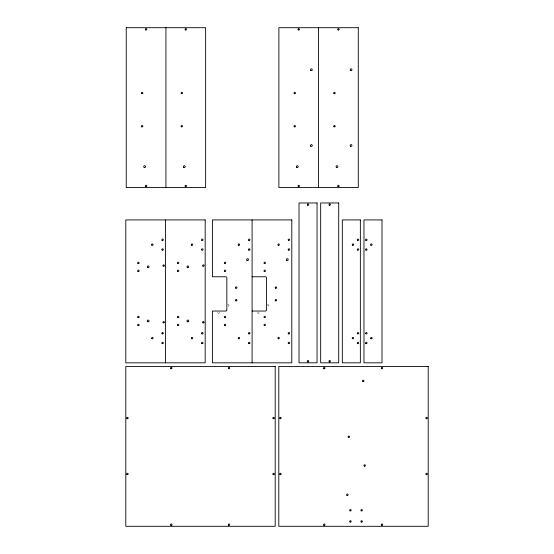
<?xml version="1.0" encoding="UTF-8"?>
<svg xmlns="http://www.w3.org/2000/svg" width="554" height="554" viewBox="0 0 554 554"><rect width="100%" height="100%" fill="white"/><g stroke="black" fill="none" stroke-linecap="round" stroke-linejoin="round"><path stroke-width="0.42" stroke-dasharray="2.77 2.08" d="M258.863 312.311A0.72 0.72 0 0 1 258.233 313.391A0.72 0.72 0 0 1 257.61 312.311M267.284 305.268A0.72 0.72 0 0 1 268.392 304.859A0.72 0.72 0 0 1 268.392 306.043A0.72 0.72 0 0 1 267.284 305.642M219.162 312.311A0.72 0.72 0 0 1 218.539 313.391A0.72 0.72 0 0 1 217.916 312.311M227.77 304.942A0.72 0.72 0 0 1 228.795 304.942A0.72 0.72 0 0 1 228.795 305.96A0.72 0.72 0 0 1 227.77 305.96"/><path stroke-width="0.83" d="M252.098 276.765L265.449 276.765A1.08 1.08 0 0 1 266.536 277.845L266.536 309.963A1.08 1.08 0 0 1 265.449 311.043L252.098 311.043M318.585 27.7L318.585 187.564M252.098 219.924L252.098 362.828M165.937 27.7L165.937 187.564M165.494 219.924L165.494 362.828M126.243 27.7L126.243 187.564L205.631 187.564L205.631 27.7L126.243 27.7M358.279 27.7L278.884 27.7L278.884 187.564L358.279 187.564L358.279 27.7M317.054 202.965L299.015 202.965L299.015 362.828L317.054 362.828L317.054 202.965M338.709 202.965L320.662 202.965L320.662 362.828L338.709 362.828L338.709 202.965M205.188 219.924L125.8 219.924L125.8 362.828L205.188 362.828L205.188 219.924M291.799 219.924L212.404 219.924L212.404 276.765L225.755 276.765A1.08 1.08 0 0 1 226.842 277.845L226.842 309.963A1.08 1.08 0 0 1 225.755 311.043L212.404 311.043L212.404 362.828L291.799 362.828L291.799 219.924M360.356 219.924L342.317 219.924L342.317 362.828L360.356 362.828L360.356 219.924M382.011 219.924L363.971 219.924L363.971 362.828L382.011 362.828L382.011 219.924M275.193 366.436L125.8 366.436L125.8 526.3L275.193 526.3L275.193 366.436M428.2 366.436L278.807 366.436L278.807 526.3L428.2 526.3L428.2 366.436M288.551 343.605A0.72 0.72 0 0 0 289.631 342.981A0.72 0.72 0 0 0 288.551 342.358A0.72 0.72 0 0 0 288.551 343.605M288.551 333.861A0.72 0.72 0 0 0 289.631 333.238A0.72 0.72 0 0 0 288.551 332.615A0.72 0.72 0 0 0 288.551 333.861M278.26 338.736A0.72 0.72 0 0 0 279.348 338.113A0.72 0.72 0 0 0 278.26 337.483A0.72 0.72 0 0 0 278.26 338.736M278.26 245.27A0.72 0.72 0 0 0 279.348 244.646A0.72 0.72 0 0 0 278.26 244.023A0.72 0.72 0 0 0 278.26 245.27M288.551 250.145A0.72 0.72 0 0 0 289.631 249.522A0.72 0.72 0 0 0 288.551 248.891A0.72 0.72 0 0 0 288.551 250.145M288.551 240.401A0.72 0.72 0 0 0 289.631 239.778A0.72 0.72 0 0 0 288.551 239.148A0.72 0.72 0 0 0 288.551 240.401M275.56 288.212A0.72 0.72 0 0 0 276.64 287.588A0.72 0.72 0 0 0 275.56 286.965A0.72 0.72 0 0 0 275.56 288.212M275.56 300.843A0.72 0.72 0 0 0 276.64 300.22A0.72 0.72 0 0 0 275.56 299.596A0.72 0.72 0 0 0 275.56 300.843M264.369 263.496A0.72 0.72 0 0 0 265.449 262.873A0.72 0.72 0 0 0 264.369 262.243A0.72 0.72 0 0 0 264.369 263.496M264.223 271.322A0.72 0.72 0 0 0 265.428 270.996A0.72 0.72 0 0 0 264.542 270.11A0.72 0.72 0 0 0 264.223 271.322M264.369 317.622A0.72 0.72 0 0 0 265.449 316.999A0.72 0.72 0 0 0 264.369 316.376A0.72 0.72 0 0 0 264.369 317.622M264.369 325.565A0.72 0.72 0 0 0 265.449 324.942A0.72 0.72 0 0 0 264.369 324.312A0.72 0.72 0 0 0 264.369 325.565M286.647 260.262A0.9 0.9 0 0 0 288.156 259.854A0.9 0.9 0 0 0 287.048 258.753A0.9 0.9 0 0 0 286.647 260.262M201.794 250.027A0.72 0.72 0 0 0 202.999 249.702A0.72 0.72 0 0 0 202.113 248.822A0.72 0.72 0 0 0 201.794 250.027M191.504 245.159A0.72 0.72 0 0 0 192.716 244.833A0.72 0.72 0 0 0 191.829 243.947A0.72 0.72 0 0 0 191.504 245.159M201.794 240.284A0.72 0.72 0 0 0 202.999 239.965A0.72 0.72 0 0 0 202.113 239.079A0.72 0.72 0 0 0 201.794 240.284M201.794 333.75A0.72 0.72 0 0 0 202.999 333.425A0.72 0.72 0 0 0 202.113 332.538A0.72 0.72 0 0 0 201.794 333.75M191.504 338.619A0.72 0.72 0 0 0 192.716 338.3A0.72 0.72 0 0 0 191.829 337.414A0.72 0.72 0 0 0 191.504 338.619M201.794 343.494A0.72 0.72 0 0 0 202.999 343.168A0.72 0.72 0 0 0 202.113 342.282A0.72 0.72 0 0 0 201.794 343.494M177.612 263.379A0.72 0.72 0 0 0 178.817 263.06A0.72 0.72 0 0 0 177.938 262.174A0.72 0.72 0 0 0 177.612 263.379M177.612 271.322A0.72 0.72 0 0 0 178.817 270.996A0.72 0.72 0 0 0 177.938 270.11A0.72 0.72 0 0 0 177.612 271.322M177.612 317.511A0.72 0.72 0 0 0 178.817 317.186A0.72 0.72 0 0 0 177.938 316.299A0.72 0.72 0 0 0 177.612 317.511M177.612 325.447A0.72 0.72 0 0 0 178.817 325.129A0.72 0.72 0 0 0 177.938 324.242A0.72 0.72 0 0 0 177.612 325.447M187.231 267.478A0.9 0.9 0 0 0 188.741 267.076A0.9 0.9 0 0 0 187.633 265.968A0.9 0.9 0 0 0 187.231 267.478M187.231 321.604A0.9 0.9 0 0 0 188.741 321.202A0.9 0.9 0 0 0 187.633 320.094A0.9 0.9 0 0 0 187.231 321.604M202.875 266.086A0.72 0.72 0 0 0 204.08 265.761A0.72 0.72 0 0 0 203.2 264.881A0.72 0.72 0 0 0 202.875 266.086M202.875 322.74A0.72 0.72 0 0 0 204.08 322.421A0.72 0.72 0 0 0 203.2 321.535A0.72 0.72 0 0 0 202.875 322.74M181.303 93.529A0.72 0.72 0 0 0 182.515 93.204A0.72 0.72 0 0 0 181.629 92.317A0.72 0.72 0 0 0 181.303 93.529M181.303 126.728A0.72 0.72 0 0 0 182.515 126.402A0.72 0.72 0 0 0 181.629 125.516A0.72 0.72 0 0 0 181.303 126.728M183.699 167.273A0.9 0.9 0 0 0 185.209 166.865A0.9 0.9 0 0 0 184.108 165.764A0.9 0.9 0 0 0 183.699 167.273M185.271 186.449A0.72 0.72 0 0 0 186.483 186.123A0.72 0.72 0 0 0 185.597 185.244A0.72 0.72 0 0 0 185.271 186.449M185.271 29.833A0.72 0.72 0 0 0 186.483 29.507A0.72 0.72 0 0 0 185.597 28.628A0.72 0.72 0 0 0 185.271 29.833M294.257 93.529A0.72 0.72 0 0 0 295.462 93.204A0.72 0.72 0 0 0 294.576 92.317A0.72 0.72 0 0 0 294.257 93.529M294.257 126.728A0.72 0.72 0 0 0 295.462 126.402A0.72 0.72 0 0 0 294.576 125.516A0.72 0.72 0 0 0 294.257 126.728M296.653 167.273A0.9 0.9 0 0 0 298.163 166.865A0.9 0.9 0 0 0 297.055 165.764A0.9 0.9 0 0 0 296.653 167.273M310.725 146.159A0.9 0.9 0 0 0 312.234 145.757A0.9 0.9 0 0 0 311.133 144.649A0.9 0.9 0 0 0 310.725 146.159M310.725 70.379A0.9 0.9 0 0 0 312.234 69.977A0.9 0.9 0 0 0 311.133 68.869A0.9 0.9 0 0 0 310.725 70.379M298.225 186.449A0.72 0.72 0 0 0 299.43 186.123A0.72 0.72 0 0 0 298.551 185.244A0.72 0.72 0 0 0 298.225 186.449M298.225 29.833A0.72 0.72 0 0 0 299.43 29.507A0.72 0.72 0 0 0 298.551 28.628A0.72 0.72 0 0 0 298.225 29.833M362.884 381.498A0.72 0.72 0 0 0 363.971 380.875A0.72 0.72 0 0 0 362.884 380.245A0.72 0.72 0 0 0 362.884 381.498M348.3 437.314A0.72 0.72 0 0 0 349.512 436.995A0.72 0.72 0 0 0 348.625 436.109A0.72 0.72 0 0 0 348.3 437.314M364.331 466.122A0.72 0.72 0 0 0 365.411 465.492A0.72 0.72 0 0 0 364.331 464.868A0.72 0.72 0 0 0 364.331 466.122M347.005 495.352A0.72 0.72 0 0 0 348.092 494.722A0.72 0.72 0 0 0 347.005 494.099A0.72 0.72 0 0 0 347.005 495.352M350.073 510.864A0.72 0.72 0 0 0 351.16 510.241A0.72 0.72 0 0 0 350.073 509.618A0.72 0.72 0 0 0 350.073 510.864M361.263 510.864A0.72 0.72 0 0 0 362.344 510.241A0.72 0.72 0 0 0 361.263 509.618A0.72 0.72 0 0 0 361.263 510.864M361.263 522.055A0.72 0.72 0 0 0 362.344 521.432A0.72 0.72 0 0 0 361.263 520.802A0.72 0.72 0 0 0 361.263 522.055M350.073 522.055A0.72 0.72 0 0 0 351.16 521.432A0.72 0.72 0 0 0 350.073 520.802A0.72 0.72 0 0 0 350.073 522.055M323.91 368.687A0.72 0.72 0 0 0 324.997 368.064A0.72 0.72 0 0 0 323.91 367.434A0.72 0.72 0 0 0 323.91 368.687M381.651 368.687A0.72 0.72 0 0 0 382.731 368.064A0.72 0.72 0 0 0 381.651 367.434A0.72 0.72 0 0 0 381.651 368.687M426.22 418.665A0.72 0.72 0 0 0 427.3 418.041A0.72 0.72 0 0 0 426.22 417.418A0.72 0.72 0 0 0 426.22 418.665M426.22 474.598A0.72 0.72 0 0 0 427.3 473.975A0.72 0.72 0 0 0 426.22 473.351A0.72 0.72 0 0 0 426.22 474.598M381.651 525.303A0.72 0.72 0 0 0 382.731 524.68A0.72 0.72 0 0 0 381.651 524.049A0.72 0.72 0 0 0 381.651 525.303M323.91 525.303A0.72 0.72 0 0 0 324.997 524.68A0.72 0.72 0 0 0 323.91 524.049A0.72 0.72 0 0 0 323.91 525.303M280.068 474.598A0.72 0.72 0 0 0 281.148 473.975A0.72 0.72 0 0 0 280.068 473.351A0.72 0.72 0 0 0 280.068 474.598M280.068 418.665A0.72 0.72 0 0 0 281.148 418.041A0.72 0.72 0 0 0 280.068 417.418A0.72 0.72 0 0 0 280.068 418.665M370.855 245.159A0.72 0.72 0 0 0 372.059 244.833A0.72 0.72 0 0 0 371.18 243.947A0.72 0.72 0 0 0 370.855 245.159M365.806 240.284A0.72 0.72 0 0 0 367.011 239.965A0.72 0.72 0 0 0 366.125 239.079A0.72 0.72 0 0 0 365.806 240.284M365.952 250.145A0.72 0.72 0 0 0 367.032 249.522A0.72 0.72 0 0 0 365.952 248.891A0.72 0.72 0 0 0 365.952 250.145M365.806 333.75A0.72 0.72 0 0 0 367.011 333.425A0.72 0.72 0 0 0 366.125 332.538A0.72 0.72 0 0 0 365.806 333.75M370.855 338.619A0.72 0.72 0 0 0 372.059 338.3A0.72 0.72 0 0 0 371.18 337.414A0.72 0.72 0 0 0 370.855 338.619M365.806 343.494A0.72 0.72 0 0 0 367.011 343.168A0.72 0.72 0 0 0 366.125 342.282A0.72 0.72 0 0 0 365.806 343.494M329.325 205.215A0.72 0.72 0 0 0 330.406 204.592A0.72 0.72 0 0 0 329.325 203.969A0.72 0.72 0 0 0 329.325 205.215M329.325 361.831A0.72 0.72 0 0 0 330.406 361.208A0.72 0.72 0 0 0 329.325 360.578A0.72 0.72 0 0 0 329.325 361.831M170.909 368.687A0.72 0.72 0 0 0 171.989 368.064A0.72 0.72 0 0 0 170.909 367.434A0.72 0.72 0 0 0 170.909 368.687M228.643 368.687A0.72 0.72 0 0 0 229.73 368.064A0.72 0.72 0 0 0 228.643 367.434A0.72 0.72 0 0 0 228.643 368.687M273.212 418.665A0.72 0.72 0 0 0 274.292 418.041A0.72 0.72 0 0 0 273.212 417.418A0.72 0.72 0 0 0 273.212 418.665M273.212 474.598A0.72 0.72 0 0 0 274.292 473.975A0.72 0.72 0 0 0 273.212 473.351A0.72 0.72 0 0 0 273.212 474.598M228.497 525.185A0.72 0.72 0 0 0 229.702 524.86A0.72 0.72 0 0 0 228.816 523.98A0.72 0.72 0 0 0 228.497 525.185M170.909 525.303A0.72 0.72 0 0 0 171.989 524.68A0.72 0.72 0 0 0 170.909 524.049A0.72 0.72 0 0 0 170.909 525.303M127.06 474.598A0.72 0.72 0 0 0 128.147 473.975A0.72 0.72 0 0 0 127.06 473.351A0.72 0.72 0 0 0 127.06 474.598M127.06 418.665A0.72 0.72 0 0 0 128.147 418.041A0.72 0.72 0 0 0 127.06 417.418A0.72 0.72 0 0 0 127.06 418.665M141.762 93.64A0.72 0.72 0 0 0 142.842 93.017A0.72 0.72 0 0 0 141.762 92.393A0.72 0.72 0 0 0 141.762 93.64M141.762 126.838A0.72 0.72 0 0 0 142.842 126.215A0.72 0.72 0 0 0 141.762 125.592A0.72 0.72 0 0 0 141.762 126.838M144.192 167.412A0.9 0.9 0 0 0 145.55 166.629A0.9 0.9 0 0 0 144.192 165.854A0.9 0.9 0 0 0 144.192 167.412M145.73 186.566A0.72 0.72 0 0 0 146.81 185.936A0.72 0.72 0 0 0 145.73 185.313A0.72 0.72 0 0 0 145.73 186.566M145.73 29.951A0.72 0.72 0 0 0 146.81 29.32A0.72 0.72 0 0 0 145.73 28.697A0.72 0.72 0 0 0 145.73 29.951M333.951 93.529A0.72 0.72 0 0 0 335.156 93.204A0.72 0.72 0 0 0 334.27 92.317A0.72 0.72 0 0 0 333.951 93.529M333.951 126.728A0.72 0.72 0 0 0 335.156 126.402A0.72 0.72 0 0 0 334.27 125.516A0.72 0.72 0 0 0 333.951 126.728M336.534 167.412A0.9 0.9 0 0 0 337.885 166.629A0.9 0.9 0 0 0 336.534 165.854A0.9 0.9 0 0 0 336.534 167.412M350.606 146.304A0.9 0.9 0 0 0 351.963 145.522A0.9 0.9 0 0 0 350.606 144.739A0.9 0.9 0 0 0 350.606 146.304M350.606 70.524A0.9 0.9 0 0 0 351.963 69.742A0.9 0.9 0 0 0 350.606 68.959A0.9 0.9 0 0 0 350.606 70.524M337.919 186.449A0.72 0.72 0 0 0 339.124 186.123A0.72 0.72 0 0 0 338.245 185.244A0.72 0.72 0 0 0 337.919 186.449M338.072 29.951A0.72 0.72 0 0 0 339.152 29.32A0.72 0.72 0 0 0 338.072 28.697A0.72 0.72 0 0 0 338.072 29.951M352.448 338.619A0.72 0.72 0 0 0 353.66 338.3A0.72 0.72 0 0 0 352.773 337.414A0.72 0.72 0 0 0 352.448 338.619M357.503 343.494A0.72 0.72 0 0 0 358.708 343.168A0.72 0.72 0 0 0 357.829 342.282A0.72 0.72 0 0 0 357.503 343.494M357.503 333.75A0.72 0.72 0 0 0 358.708 333.425A0.72 0.72 0 0 0 357.829 332.538A0.72 0.72 0 0 0 357.503 333.75M357.503 250.027A0.72 0.72 0 0 0 358.708 249.702A0.72 0.72 0 0 0 357.829 248.822A0.72 0.72 0 0 0 357.503 250.027M352.448 245.159A0.72 0.72 0 0 0 353.66 244.833A0.72 0.72 0 0 0 352.773 243.947A0.72 0.72 0 0 0 352.448 245.159M357.503 240.284A0.72 0.72 0 0 0 358.708 239.965A0.72 0.72 0 0 0 357.829 239.079A0.72 0.72 0 0 0 357.503 240.284M307.671 205.215A0.72 0.72 0 0 0 308.758 204.592A0.72 0.72 0 0 0 307.671 203.969A0.72 0.72 0 0 0 307.671 205.215M307.671 361.831A0.72 0.72 0 0 0 308.758 361.208A0.72 0.72 0 0 0 307.671 360.578A0.72 0.72 0 0 0 307.671 361.831M162.093 250.027A0.72 0.72 0 0 0 163.305 249.702A0.72 0.72 0 0 0 162.419 248.822A0.72 0.72 0 0 0 162.093 250.027M151.81 245.159A0.72 0.72 0 0 0 153.022 244.833A0.72 0.72 0 0 0 152.135 243.947A0.72 0.72 0 0 0 151.81 245.159M162.093 240.284A0.72 0.72 0 0 0 163.305 239.965A0.72 0.72 0 0 0 162.419 239.079A0.72 0.72 0 0 0 162.093 240.284M162.093 333.75A0.72 0.72 0 0 0 163.305 333.425A0.72 0.72 0 0 0 162.419 332.538A0.72 0.72 0 0 0 162.093 333.75M151.81 338.619A0.72 0.72 0 0 0 153.022 338.3A0.72 0.72 0 0 0 152.135 337.414A0.72 0.72 0 0 0 151.81 338.619M162.093 343.494A0.72 0.72 0 0 0 163.305 343.168A0.72 0.72 0 0 0 162.419 342.282A0.72 0.72 0 0 0 162.093 343.494M137.918 263.379A0.72 0.72 0 0 0 139.123 263.06A0.72 0.72 0 0 0 138.244 262.174A0.72 0.72 0 0 0 137.918 263.379M137.918 271.322A0.72 0.72 0 0 0 139.123 270.996A0.72 0.72 0 0 0 138.244 270.11A0.72 0.72 0 0 0 137.918 271.322M137.918 317.511A0.72 0.72 0 0 0 139.123 317.186A0.72 0.72 0 0 0 138.244 316.299A0.72 0.72 0 0 0 137.918 317.511M137.918 325.447A0.72 0.72 0 0 0 139.123 325.129A0.72 0.72 0 0 0 138.244 324.242A0.72 0.72 0 0 0 137.918 325.447M147.537 267.478A0.9 0.9 0 0 0 149.047 267.076A0.9 0.9 0 0 0 147.939 265.968A0.9 0.9 0 0 0 147.537 267.478M147.537 321.604A0.9 0.9 0 0 0 149.047 321.202A0.9 0.9 0 0 0 147.939 320.094A0.9 0.9 0 0 0 147.537 321.604M163.181 266.086A0.72 0.72 0 0 0 164.386 265.761A0.72 0.72 0 0 0 163.499 264.881A0.72 0.72 0 0 0 163.181 266.086M163.181 322.74A0.72 0.72 0 0 0 164.386 322.421A0.72 0.72 0 0 0 163.499 321.535A0.72 0.72 0 0 0 163.181 322.74M248.85 343.605A0.72 0.72 0 0 0 249.937 342.981A0.72 0.72 0 0 0 248.85 342.358A0.72 0.72 0 0 0 248.85 343.605M248.85 333.861A0.72 0.72 0 0 0 249.937 333.238A0.72 0.72 0 0 0 248.85 332.615A0.72 0.72 0 0 0 248.85 333.861M238.566 338.736A0.72 0.72 0 0 0 239.653 338.113A0.72 0.72 0 0 0 238.566 337.483A0.72 0.72 0 0 0 238.566 338.736M238.566 245.27A0.72 0.72 0 0 0 239.653 244.646A0.72 0.72 0 0 0 238.566 244.023A0.72 0.72 0 0 0 238.566 245.27M248.85 250.145A0.72 0.72 0 0 0 249.937 249.522A0.72 0.72 0 0 0 248.85 248.891A0.72 0.72 0 0 0 248.85 250.145M248.85 240.401A0.72 0.72 0 0 0 249.937 239.778A0.72 0.72 0 0 0 248.85 239.148A0.72 0.72 0 0 0 248.85 240.401M235.859 288.212A0.72 0.72 0 0 0 236.946 287.588A0.72 0.72 0 0 0 235.859 286.965A0.72 0.72 0 0 0 235.859 288.212M235.859 300.843A0.72 0.72 0 0 0 236.946 300.22A0.72 0.72 0 0 0 235.859 299.596A0.72 0.72 0 0 0 235.859 300.843M224.675 263.496A0.72 0.72 0 0 0 225.755 262.873A0.72 0.72 0 0 0 224.675 262.243A0.72 0.72 0 0 0 224.675 263.496M224.522 271.322A0.72 0.72 0 0 0 225.734 270.996A0.72 0.72 0 0 0 224.848 270.11A0.72 0.72 0 0 0 224.522 271.322M224.522 317.511A0.72 0.72 0 0 0 225.734 317.186A0.72 0.72 0 0 0 224.848 316.299A0.72 0.72 0 0 0 224.522 317.511M224.675 325.565A0.72 0.72 0 0 0 225.755 324.942A0.72 0.72 0 0 0 224.675 324.312A0.72 0.72 0 0 0 224.675 325.565M246.952 260.262A0.9 0.9 0 0 0 248.462 259.854A0.9 0.9 0 0 0 247.354 258.753A0.9 0.9 0 0 0 246.952 260.262"/></g></svg>
